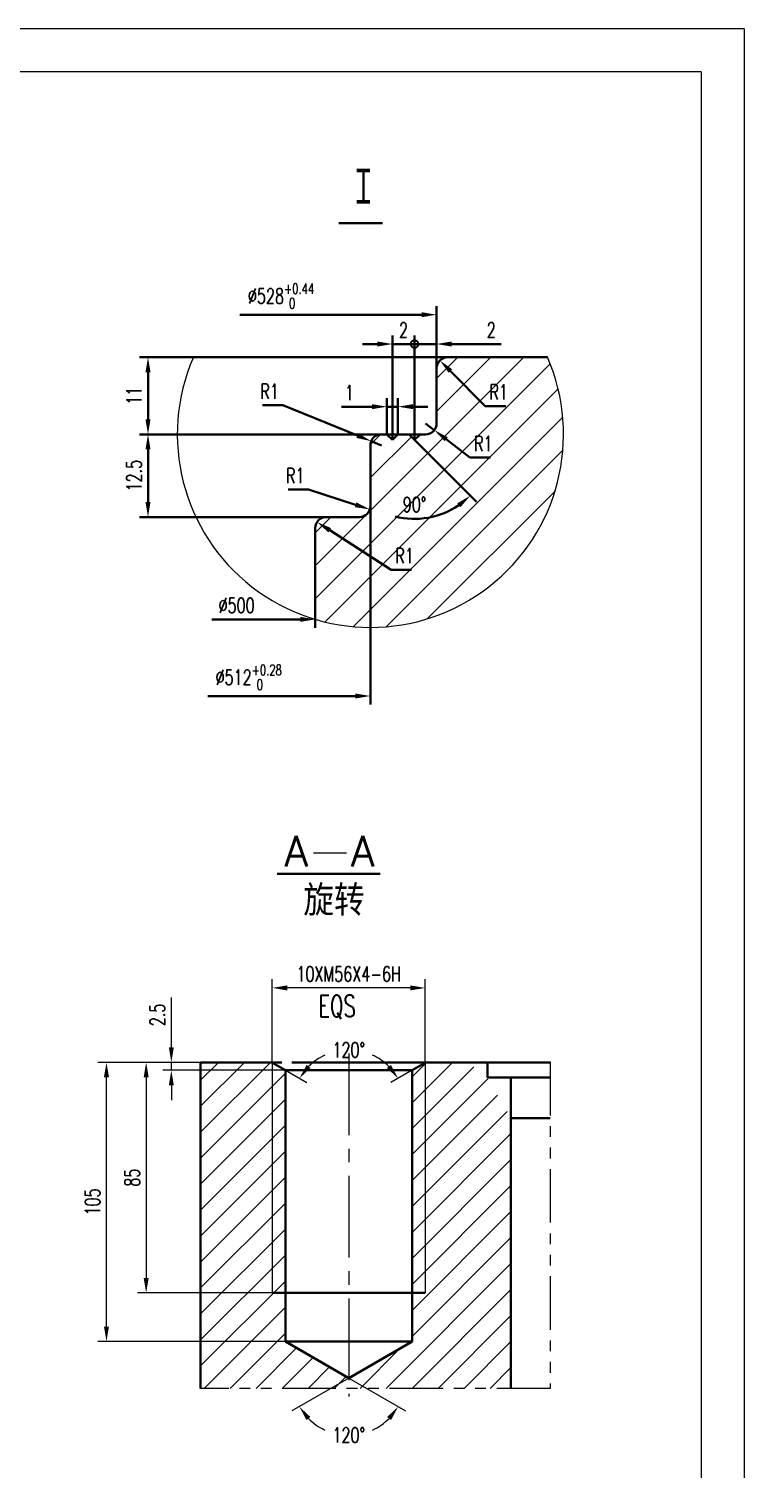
# Model space of a CAD drawing. Header units: millimetres. Extents: x -18 to 277, y -7 to 409.
# Drawn here: x 159.7 to 276.5, y 173.6 to 408.8 of the extents above; entities that cross this region are included whole.
import ezdxf

# ---------------------------------------------------------------- set-up
doc = ezdxf.new("R2010")
doc.units = ezdxf.units.MM
doc.header["$LTSCALE"] = 7.000002
doc.linetypes.add('CENTER2', pattern=[28.575, 19.05, -3.175, 3.175, -3.175])
doc.linetypes.add('PHANTOM', pattern=[2.5, 1.25, -0.25, 0.25, -0.25, 0.25, -0.25])
doc.layers.get('0').update_dxf_attribs({"lineweight": 40})
doc.layers.get('Defpoints').update_dxf_attribs({"lineweight": 40})
for name, color, linetype in [('2', 6, 'Continuous'), ('2细线层', 4, 'Continuous'), ('5', 2, 'PHANTOM'), ('5剖面线层', 2, 'Continuous'), ('6', 3, 'Continuous'), ('6文字层', 3, 'Continuous'), ('7标注层', 4, 'Continuous'), ('8符号标注层', 4, 'Continuous'), ('中心', 1, 'CENTER2'), ('图框层', 7, 'Continuous'), ('文本', 4, 'Continuous')]:
    doc.layers.add(name, color=color, linetype=linetype)
doc.styles.get("Standard").update_dxf_attribs({"font": 'txt.shx', "bigfont": 'hzfsdxt.shx'})
doc.styles.add('TH_GBDIM', font='romans.shx', dxfattribs={"width": 0.7, "bigfont": 'gbcbig.shx'})
doc.dimstyles.new('TH_GBDIM', dxfattribs={"dimscale": 0.7, "dimtxt": 3.5, "dimasz": 3.5, "dimexe": 2, "dimexo": 0, "dimgap": 1.5, "dimtad": 1, "dimlfac": 1, "dimdsep": 46, "dimtxsty": 'TH_GBDIM', "dimcen": 0, "dimclrd": 130, "dimclre": 130, "dimclrt": 3, "dimadec": 0, "dimazin": 2, "dimtfac": 0.714286, "dimtmove": 0, "dimatfit": 3, "dimfxl": 0, "dimtolj": 1, "dimtzin": 0, "dimlwd": -1, "dimlwe": -1, "dimarcsym": 0})

# ---------------------------------------------------------------- blocks, each defined once
blk = doc.blocks.new('*D105')
at = {"layer": '2细线层', "color": 130}
for p, q in [((182.98, 242.46), (182.98, 250.61)), ((187.76, 240.01), (181.58, 240.01)), ((182.98, 238.71), (182.98, 240.01)), ((202.05, 238.71), (181.58, 238.71)), ((182.98, 236.26), (182.98, 233.81))]:
    blk.add_line(p, q, dxfattribs=at)
for points in [[(182.57, 242.46), (183.39, 242.46), (182.98, 240.01)], [(182.57, 236.26), (183.39, 236.26), (182.98, 238.71)]]:
    blk.add_solid(points, dxfattribs=at)
at = {"layer": 'Defpoints', "color": 0}
for p in [(187.76, 240.01), (182.98, 238.71), (202.05, 238.71)]:
    blk.add_point(p, dxfattribs=at)
at = {"layer": '2细线层', "color": 3, "insert": (180.7, 247.76), "char_height": 2.45, "attachment_point": 5, "rotation": 90, "style": 'TH_GBDIM'}
blk.add_mtext('\\A1;2.5', dxfattribs=at)
blk = doc.blocks.new('*D104')
at = {"layer": '2细线层', "color": 130}
for p, q in [((187.76, 240.01), (177.47, 240.01)), ((178.87, 237.56), (178.87, 204.8)), ((199.46, 202.35), (177.47, 202.35))]:
    blk.add_line(p, q, dxfattribs=at)
for points in [[(178.46, 237.56), (179.28, 237.56), (178.87, 240.01)], [(178.46, 204.8), (179.28, 204.8), (178.87, 202.35)]]:
    blk.add_solid(points, dxfattribs=at)
at = {"layer": 'Defpoints', "color": 0}
for p in [(187.76, 240.01), (178.87, 202.35), (199.46, 202.35)]:
    blk.add_point(p, dxfattribs=at)
at = {"layer": '2细线层', "color": 3, "insert": (176.59, 221.18), "char_height": 2.45, "attachment_point": 5, "rotation": 90, "style": 'TH_GBDIM'}
blk.add_mtext('\\A1;85{}{}', dxfattribs=at)
blk = doc.blocks.new('*D103')
at = {"layer": '2细线层', "color": 130}
for p, q in [((199.46, 239.95), (199.46, 253.57)), ((221.97, 252.17), (201.91, 252.17)), ((224.42, 240.01), (224.42, 253.57))]:
    blk.add_line(p, q, dxfattribs=at)
for points in [[(201.91, 252.58), (201.91, 251.76), (199.46, 252.17)], [(221.97, 252.58), (221.97, 251.76), (224.42, 252.17)]]:
    blk.add_solid(points, dxfattribs=at)
at = {"layer": 'Defpoints', "color": 0}
for p in [(199.46, 252.17), (199.46, 239.95), (224.42, 240.01)]:
    blk.add_point(p, dxfattribs=at)
at = {"layer": '2细线层', "color": 3, "insert": (211.94, 254.45), "char_height": 2.45, "attachment_point": 5, "style": 'TH_GBDIM'}
blk.add_mtext('\\A1;10XM56X4-6H{}{}', dxfattribs=at)
blk = doc.blocks.new('*D102')
at = {"layer": '7标注层', "color": 130}
for p, q in [((201.62, 238.71), (205.1, 236.7)), ((222.27, 238.71), (218.79, 236.7))]:
    blk.add_line(p, q, dxfattribs=at)
for start, end in [(114.6598, 134.8663), (45.1337, 65.3402)]:
    blk.add_arc((211.94, 232.75), 9.3, start, end, dxfattribs=at)
for points in [[(205.71, 239.09), (205.06, 239.59), (203.89, 237.4)], [(218.83, 239.59), (218.18, 239.09), (220, 237.4)]]:
    blk.add_solid(points, dxfattribs=at)
at = {"layer": 'Defpoints', "color": 0}
for p in [(199.36, 240.01), (215.13, 241.49), (224.53, 240.01), (201.62, 238.71), (222.27, 238.71)]:
    blk.add_point(p, dxfattribs=at)
at = {"layer": '7标注层', "color": 3, "insert": (211.94, 242.05), "char_height": 2.45, "attachment_point": 5, "style": 'TH_GBDIM'}
blk.add_mtext('\\A1;120°', dxfattribs=at)
blk = doc.blocks.new('*D101')
at = {"layer": '7标注层', "color": 130}
for q in [(202.66, 183.09), (221.23, 183.09)]:
    blk.add_line((211.94, 188.45), q, dxfattribs=at)
for start, end in [(225.0943, 245.4226), (294.5774, 314.9057)]:
    blk.add_arc((211.94, 188.45), 9.33, start, end, dxfattribs=at)
for points in [[(205.04, 181.6), (205.68, 182.1), (203.87, 183.79)], [(218.21, 182.1), (218.85, 181.6), (220.02, 183.79)]]:
    blk.add_solid(points, dxfattribs=at)
at = {"layer": 'Defpoints', "color": 0}
for p in [(201.62, 194.41), (222.27, 194.41), (211.94, 188.45), (211.94, 188.45), (208.76, 179.69)]:
    blk.add_point(p, dxfattribs=at)
at = {"layer": '7标注层', "color": 3, "insert": (211.94, 179.13), "char_height": 2.45, "attachment_point": 5, "style": 'TH_GBDIM'}
blk.add_mtext('\\A1;120°', dxfattribs=at)
blk = doc.blocks.new('*D100')
at = {"layer": '2细线层', "color": 130}
for p, q in [((187.76, 240.01), (170.99, 240.01)), ((172.39, 196.86), (172.39, 237.56)), ((201.62, 194.41), (170.99, 194.41))]:
    blk.add_line(p, q, dxfattribs=at)
for points in [[(171.98, 237.56), (172.8, 237.56), (172.39, 240.01)], [(171.98, 196.86), (172.8, 196.86), (172.39, 194.41)]]:
    blk.add_solid(points, dxfattribs=at)
at = {"layer": 'Defpoints', "color": 0}
for p in [(172.39, 240.01), (187.76, 240.01), (201.62, 194.41)]:
    blk.add_point(p, dxfattribs=at)
at = {"layer": '2细线层', "color": 3, "insert": (170.11, 217.21), "char_height": 2.45, "attachment_point": 5, "rotation": 90, "style": 'TH_GBDIM'}
blk.add_mtext('\\A1;105{}{}', dxfattribs=at)
blk = doc.blocks.new('*D132')
at = {"color": 130}
for p, q in [((189.93, 355.17), (177.77, 355.17)), ((179.17, 345.02), (179.17, 352.72)), ((191.03, 342.57), (177.77, 342.57))]:
    blk.add_line(p, q, dxfattribs=at)
for points in [[(178.76, 352.72), (179.58, 352.72), (179.17, 355.17)], [(178.76, 345.02), (179.58, 345.02), (179.17, 342.57)]]:
    blk.add_solid(points, dxfattribs=at)
at = {"layer": 'Defpoints', "color": 0}
for p in [(179.17, 355.17), (189.93, 355.17), (191.03, 342.57)]:
    blk.add_point(p, dxfattribs=at)
at = {"color": 3, "insert": (176.89, 348.87), "char_height": 2.45, "attachment_point": 5, "rotation": 90, "style": 'TH_GBDIM'}
blk.add_mtext('\\A1;11', dxfattribs=at)
blk = doc.blocks.new('*D135')
at = {"color": 130}
for p, q in [((191.03, 342.57), (177.77, 342.57)), ((179.17, 331.52), (179.17, 340.12)), ((191.03, 329.07), (177.77, 329.07))]:
    blk.add_line(p, q, dxfattribs=at)
for points in [[(178.76, 340.12), (179.58, 340.12), (179.17, 342.57)], [(178.76, 331.52), (179.58, 331.52), (179.17, 329.07)]]:
    blk.add_solid(points, dxfattribs=at)
at = {"layer": 'Defpoints', "color": 0}
for p in [(179.17, 342.57), (191.03, 342.57), (191.03, 329.07)]:
    blk.add_point(p, dxfattribs=at)
at = {"color": 3, "insert": (176.89, 335.82), "char_height": 2.45, "attachment_point": 5, "rotation": 90, "style": 'TH_GBDIM'}
blk.add_mtext('\\A1;12.5', dxfattribs=at)
blk = doc.blocks.new('*D136')
at = {"color": 130}
for p, q in [((202.05, 333.57), (205.39, 333.57)), ((205.39, 333.57), (213.06, 331.07))]:
    blk.add_line(p, q, dxfattribs=at)
blk.add_solid([(213.19, 331.46), (212.94, 330.68), (215.39, 330.31)], dxfattribs=at)
at = {"layer": 'Defpoints', "color": 0}
for p in [(213.68, 330.87), (215.39, 330.31)]:
    blk.add_point(p, dxfattribs=at)
at = {"color": 3, "insert": (203.2, 335.84), "char_height": 2.45, "attachment_point": 5, "style": 'TH_GBDIM'}
blk.add_mtext('\\A1;R1{}{}', dxfattribs=at)
blk = doc.blocks.new('*D137')
at = {"color": 130}
for p, q in [((197.87, 347.31), (201.2, 347.31)), ((201.2, 347.31), (213.35, 342.37)), ((217.28, 340.77), (215.61, 341.45))]:
    blk.add_line(p, q, dxfattribs=at)
blk.add_solid([(213.5, 342.75), (213.19, 341.99), (215.61, 341.45)], dxfattribs=at)
at = {"layer": 'Defpoints', "color": 0}
for p in [(215.61, 341.45), (217.28, 340.77)]:
    blk.add_point(p, dxfattribs=at)
at = {"color": 3, "insert": (199.01, 349.59), "char_height": 2.45, "attachment_point": 5, "style": 'TH_GBDIM'}
blk.add_mtext('\\A1;R1{}{}', dxfattribs=at)
blk = doc.blocks.new('*D138')
at = {"color": 130}
for p, q in [((218.18, 342.57), (218.18, 348.49)), ((219.98, 342.57), (219.98, 348.49)), ((215.73, 347.09), (210.77, 347.09)), ((219.98, 347.09), (218.18, 347.09)), ((222.43, 347.09), (224.88, 347.09))]:
    blk.add_line(p, q, dxfattribs=at)
for points in [[(215.73, 347.5), (215.73, 346.68), (218.18, 347.09)], [(222.43, 347.5), (222.43, 346.68), (219.98, 347.09)]]:
    blk.add_solid(points, dxfattribs=at)
at = {"layer": 'Defpoints', "color": 0}
for p in [(218.18, 347.09), (218.18, 342.57), (219.98, 342.57)]:
    blk.add_point(p, dxfattribs=at)
at = {"color": 3, "insert": (212.03, 349.36), "char_height": 2.45, "attachment_point": 5, "style": 'TH_GBDIM'}
blk.add_mtext('\\A1;1{}{}', dxfattribs=at)
blk = doc.blocks.new('_DotSmall')
at = {"color": 0, "linetype": 'ByBlock', "const_width": 0.5}
blk.add_lwpolyline([(-0.0625, 0, 1), (0.0625, 0, 1)], format="xyb", close=True, dxfattribs=at)
blk = doc.blocks.new('*D139')
at = {"color": 130}
for p, q in [((219.08, 341.67), (219.08, 358.72)), ((222.68, 341.67), (222.68, 358.72)), ((216.63, 357.32), (214.18, 357.32)), ((222.68, 357.32), (219.08, 357.32)), ((222.68, 357.32), (225.13, 357.32))]:
    blk.add_line(p, q, dxfattribs=at)
blk.add_solid([(216.63, 357.73), (216.63, 356.91), (219.08, 357.32)], dxfattribs=at)
at = {"layer": 'Defpoints', "color": 0}
for p in [(219.08, 357.32), (219.08, 341.67), (222.68, 341.67)]:
    blk.add_point(p, dxfattribs=at)
at = {"color": 130, "xscale": 2.45000073500022, "yscale": 2.45000073500022, "zscale": 2.45000073500022, "rotation": 180}
blk.add_blockref('_DotSmall', (222.68, 357.32), dxfattribs=at)
at = {"color": 3, "insert": (220.88, 359.6), "char_height": 2.45, "attachment_point": 5, "style": 'TH_GBDIM'}
blk.add_mtext('\\A1;2{}{}', dxfattribs=at)
blk = doc.blocks.new('*D140')
at = {"color": 130}
for p, q in [((222.68, 341.67), (222.68, 358.72)), ((226.28, 344.37), (226.28, 358.72)), ((222.68, 357.32), (220.23, 357.32)), ((222.68, 357.32), (226.28, 357.32)), ((228.73, 357.32), (236.82, 357.32))]:
    blk.add_line(p, q, dxfattribs=at)
blk.add_solid([(228.73, 357.73), (228.73, 356.91), (226.28, 357.32)], dxfattribs=at)
at = {"layer": 'Defpoints', "color": 0}
for p in [(226.28, 357.32), (226.28, 344.37), (222.68, 341.67)]:
    blk.add_point(p, dxfattribs=at)
at = {"color": 3, "insert": (235.2, 359.6), "char_height": 2.45, "attachment_point": 5, "style": 'TH_GBDIM'}
blk.add_mtext('\\A1;2{}{}', dxfattribs=at)
blk = doc.blocks.new('_None')
blk = doc.blocks.new('*D141')
at = {"color": 130}
blk.add_line((222.68, 341.67), (232.79, 331.56), dxfattribs=at)
blk.add_arc((222.68, 341.67), 12.9, 255.8145, 304.0996, dxfattribs=at)
blk.add_solid([(229.65, 331.3), (230.17, 330.67), (231.8, 332.55)], dxfattribs=at)
at = {"layer": 'Defpoints', "color": 0}
for p in [(221.78, 342.57), (222.68, 341.67), (222.68, 341.67), (223.58, 342.57), (219.34, 329.21)]:
    blk.add_point(p, dxfattribs=at)
at = {"color": 3, "insert": (222.68, 331.11), "char_height": 2.45, "attachment_point": 5, "style": 'TH_GBDIM'}
blk.add_mtext('\\A1;90°{}{}', dxfattribs=at)
blk = doc.blocks.new('*D142')
at = {"color": 130}
for p, q in [((224.48, 344.37), (225.91, 343.27)), ((231.73, 338.78), (227.85, 341.77)), ((235.06, 338.78), (231.73, 338.78))]:
    blk.add_line(p, q, dxfattribs=at)
blk.add_solid([(228.1, 342.1), (227.6, 341.45), (225.91, 343.27)], dxfattribs=at)
at = {"layer": 'Defpoints', "color": 0}
for p in [(224.48, 344.37), (225.91, 343.27)]:
    blk.add_point(p, dxfattribs=at)
at = {"color": 3, "insert": (233.92, 341.06), "char_height": 2.45, "attachment_point": 5, "style": 'TH_GBDIM'}
blk.add_mtext('\\A1;R1{}{}', dxfattribs=at)
blk = doc.blocks.new('*D143')
at = {"color": 130}
for p, q in [((234.24, 347.19), (228.54, 352.91)), ((237.58, 347.19), (234.24, 347.19))]:
    blk.add_line(p, q, dxfattribs=at)
blk.add_solid([(228.83, 353.2), (228.25, 352.62), (226.81, 354.64)], dxfattribs=at)
at = {"layer": 'Defpoints', "color": 0}
for p in [(226.81, 354.64), (228.08, 353.37)]:
    blk.add_point(p, dxfattribs=at)
at = {"color": 3, "insert": (236.43, 349.47), "char_height": 2.45, "attachment_point": 5, "style": 'TH_GBDIM'}
blk.add_mtext('\\A1;R1{}{}', dxfattribs=at)
blk = doc.blocks.new('*D133')
at = {"color": 130}
for p, q in [((226.28, 353.37), (226.28, 363.51)), ((223.83, 362.11), (194.18, 362.11))]:
    blk.add_line(p, q, dxfattribs=at)
blk.add_solid([(223.83, 362.52), (223.83, 361.7), (226.28, 362.11)], dxfattribs=at)
at = {"layer": 'Defpoints', "color": 0}
for p in [(171.36, 362.11), (171.36, 357.01), (226.28, 353.37)]:
    blk.add_point(p, dxfattribs=at)
at = {"color": 3, "insert": (200.9, 365.16), "char_height": 2.45, "attachment_point": 5, "style": 'TH_GBDIM'}
blk.add_mtext('\\A1;\\A1;%%c528{\\H0.7x;\\S+0.44^  0;}', dxfattribs=at)
blk = doc.blocks.new('*D144')
at = {"color": 130}
for p, q in [((218.86, 320.47), (208.83, 326.92)), ((222.2, 320.47), (218.86, 320.47))]:
    blk.add_line(p, q, dxfattribs=at)
blk.add_solid([(209.05, 327.26), (208.61, 326.57), (206.77, 328.24)], dxfattribs=at)
at = {"layer": 'Defpoints', "color": 0}
for p in [(206.77, 328.24), (208.28, 327.27)]:
    blk.add_point(p, dxfattribs=at)
at = {"color": 3, "insert": (221.05, 322.75), "char_height": 2.45, "attachment_point": 5, "style": 'TH_GBDIM'}
blk.add_mtext('\\A1;R1{}{}', dxfattribs=at)
blk = doc.blocks.new('*D134')
at = {"color": 130}
for p, q in [((215.48, 330.87), (215.48, 298.44)), ((213.03, 299.84), (188.92, 299.84))]:
    blk.add_line(p, q, dxfattribs=at)
blk.add_solid([(213.03, 300.25), (213.03, 299.43), (215.48, 299.84)], dxfattribs=at)
at = {"layer": 'Defpoints', "color": 0}
for p in [(215.48, 330.87), (177.06, 329.07), (177.06, 299.84)]:
    blk.add_point(p, dxfattribs=at)
at = {"color": 3, "insert": (195.62, 302.89), "char_height": 2.45, "attachment_point": 5, "style": 'TH_GBDIM'}
blk.add_mtext('\\A1;\\A1;%%c512{\\H0.7x;\\S+0.28^  0;}', dxfattribs=at)
blk = doc.blocks.new('*D145')
at = {"color": 130}
for p, q in [((206.48, 319.81), (206.48, 310.96)), ((204.03, 312.36), (189.61, 312.36))]:
    blk.add_line(p, q, dxfattribs=at)
blk.add_solid([(204.03, 312.76), (204.03, 311.95), (206.48, 312.36)], dxfattribs=at)
at = {"layer": 'Defpoints', "color": 0}
for p in [(180.8, 320.71), (206.48, 319.81), (180.8, 312.36)]:
    blk.add_point(p, dxfattribs=at)
at = {"color": 3, "insert": (193.64, 314.63), "char_height": 2.45, "attachment_point": 5, "style": 'TH_GBDIM'}
blk.add_mtext('\\A1;%%c500', dxfattribs=at)

msp = doc.modelspace()

# ---------------------------------------------------------------- hatches: boundary and pattern name
at = {"layer": '5剖面线层'}
h = msp.add_hatch(dxfattribs=at)
h.set_pattern_fill('ANSI31', color=256, scale=1.2, style=0)
h.set_pattern_definition([(45, (-181.6716, 218.5374), (-2.694077, 2.694077), [])])
h.paths.add_polyline_path([(244.3784, 355.1682), (228.0819, 355.1682, 0.41421356), (226.2819, 353.3682), (226.2819, 344.3682, -0.41421356), (224.4819, 342.5682), (223.5819, 342.5682), (222.6819, 341.6682), (221.7819, 342.5682), (219.9819, 342.5682), (219.0819, 341.6682), (218.1819, 342.5682), (217.2819, 342.5682, 0.41421356), (215.4819, 340.7682), (215.4819, 330.8682, -0.41421356), (213.6819, 329.0682), (208.2819, 329.0682, 0.41421356), (206.4819, 327.2682), (206.4819, 312.3562, 0.63797589)])
h.paths.add_polyline_path([(219.2985, 324.5859), (222.8102, 324.5859), (222.8102, 320.9109), (219.2985, 320.9109)], flags=24)
h.paths.add_polyline_path([(234.6779, 351.3073), (238.1896, 351.3073), (238.1896, 347.6323), (234.6779, 347.6323)], flags=24)
h.paths.add_polyline_path([(232.1649, 342.8929), (235.6766, 342.8929), (235.6766, 339.2179), (232.1649, 339.2179)], flags=24)
h.paths.add_polyline_path([(219.9343, 333.0184), (225.4294, 333.0184), (225.4294, 329.2083), (219.9343, 329.2083)], flags=24)
at = {"layer": '5剖面线层', "ltscale": 20}
h = msp.add_hatch(dxfattribs=at)
h.set_pattern_fill('_USER', color=256, scale=3, angle=135, style=0, pattern_type=0)
h.set_pattern_definition([(45, (587.6336, 119.3736), (2.12132, -2.12132), [])])
h.paths.add_polyline_path([(238.4274, 186.7714), (211.945, 186.7714), (211.945, 188.4527), (222.2694, 194.4135), (222.2694, 202.3454), (224.425, 202.3454), (224.425, 239.9527), (224.5304, 240.0135), (231.3932, 240.0135, -0.26794919), (232.2246, 239.5335), (233.1053, 238.008, 0.26810281), (233.9373, 237.528), (234.1019, 237.528, -0.24896425), (234.865, 237.0504), (238.2988, 231.103, -0.1316525), (238.4274, 230.623)])
h.paths.add_polyline_path([(222.2694, 238.7086), (224.425, 239.9527), (224.425, 202.3454), (222.2694, 202.3454)], flags=17)
h.paths.add_polyline_path([(199.465, 239.9527), (201.6205, 238.7086), (201.6205, 202.3454), (199.465, 202.3454)], flags=16)
h.paths.add_polyline_path([(199.465, 202.3454), (201.6205, 202.3454), (201.6205, 194.4135), (211.945, 188.4527), (211.945, 186.7714), (187.7617, 186.7714), (187.7617, 240.0135), (199.3595, 240.0135), (199.465, 239.9527)])
h.paths.add_polyline_path([(186.9526, 245.9385), (186.9526, 248.5485), (182.9026, 248.5485), (182.9026, 245.9385)], flags=9)

# ---------------------------------------------------------------- linework, layer by layer
for p, q in [((210.3433, 377.0357), (217.4708, 377.0357)), ((186.5854, 355.1682), (228.0819, 355.1682)), ((226.2819, 353.3682), (226.2819, 344.3682)), ((244.3784, 355.1682), (228.0819, 355.1682)), ((183.9578, 342.5682), (217.2819, 342.5682)), ((224.4819, 342.5682), (217.2819, 342.5682)), ((219.0819, 341.6682), (218.1819, 342.5682)), ((219.9819, 342.5682), (219.0819, 341.6682)), ((222.6819, 341.6682), (221.7819, 342.5682)), ((223.5819, 342.5682), (222.6819, 341.6682)), ((215.4819, 330.8682), (215.4819, 340.7682)), ((213.6819, 329.0682), (186.9947, 329.0682)), ((206.4819, 327.2682), (206.4819, 312.3562)), ((217.0979, 270.8148), (200.2593, 270.8148)), ((201.0145, 240.0135), (187.7617, 240.0135)), ((187.7617, 240.0135), (187.7617, 186.7364)), ((199.3595, 240.0135), (201.6205, 238.7086)), ((244.8477, 240.0135), (202.6685, 240.0135)), ((224.5304, 240.0135), (222.2694, 238.7086)), ((234.5893, 237.528), (234.5893, 240.0136)), ((201.6205, 238.7086), (215.3252, 238.7086)), ((201.6205, 238.7086), (201.6205, 194.4135)), ((222.2694, 238.7086), (208.5648, 238.7086)), ((222.2694, 238.7086), (222.2694, 194.4135)), ((234.5893, 237.528), (244.8477, 237.5291)), ((238.4274, 237.5284), (238.4274, 186.7714)), ((238.4274, 230.8802), (244.8477, 230.8802)), ((199.465, 202.3454), (213.4123, 202.3454)), ((224.425, 202.3454), (210.4777, 202.3454)), ((201.6205, 194.4135), (214.0023, 194.4135)), ((201.6205, 194.4135), (211.945, 188.4527)), ((222.2694, 194.4135), (209.8876, 194.4135)), ((222.2694, 194.4135), (211.945, 188.4527))]:
    msp.add_line(p, q)
for centre, start, end in [((228.0819, 353.3682), 90, 180), ((224.4819, 344.3682), 270, 0), ((217.2819, 340.7682), 90, 180), ((213.6819, 330.8682), 270, 0), ((208.2819, 327.2682), 90, 180)]:
    msp.add_arc(centre, 1.8, start, end)
at = {"layer": '2'}
for p, q in [((199.465, 240.0135), (199.465, 202.3454)), ((224.425, 240.0135), (224.425, 202.3454))]:
    msp.add_line(p, q, dxfattribs=at)
at = {"layer": '2细线层'}
for q in [(-17.5, 408.8001), (276.5001, -7)]:
    msp.add_line((276.5001, 408.8001), q, dxfattribs=at)
at = {"layer": '5'}
for p, q in [((244.8477, 240.0812), (244.8477, 186.7714)), ((244.8477, 186.7714), (187.7617, 186.7714))]:
    msp.add_line(p, q, dxfattribs=at)
at = {"layer": '6'}
msp.add_line((211.5822, 274.1574), (206.174, 274.1574), dxfattribs=at)
at = {"layer": '8符号标注层'}
msp.add_arc((215.4819, 342.5682), 31.5241, 156.440925, 23.559075, dxfattribs=at)
at = {"layer": '中心', "ltscale": 0.1}
msp.add_line((211.945, 241.4666), (211.945, 185.4369), dxfattribs=at)
at = {"layer": '图框层'}
for q in [(0, 401.8001), (269.5001, 0)]:
    msp.add_line((269.5001, 401.8001), q, dxfattribs=at)

# ---------------------------------------------------------------- texts
at = {"layer": '6', "char_height": 5, "attachment_point": 5}
for insert in [(203.3667, 274.509), (214.2293, 274.509)]:
    msp.add_mtext('A', dxfattribs=dict(at, insert=insert))
at = {"layer": '6文字层', "width": 0.667}
msp.add_text('EQS', height=3.51, dxfattribs=at).set_placement((206.9648, 247.4581))
at = {"layer": '文本', "width": 0.667}
msp.add_text('Ｉ', height=6.5, dxfattribs=at).set_placement((212.1716, 379.616))
at = {"layer": '文本', "insert": (209.5388, 266.442), "char_height": 5, "attachment_point": 5}
msp.add_mtext('旋转', dxfattribs=at)

# ---------------------------------------------------------------- dimensions: what is measured, and where the dimension line sits
for base, p1, p2, text, override, picture, middle in [((171.358, 362.11), (226.2819, 353.3682), (171.358, 357.0088), '\\A1;%%c528{\\H0.7x;\\S+0.44^  0;}', {"dimse2": 1, "dimsd2": 1}, '*D133', (200.9028, 362.11)), ((226.2819, 357.3204), (222.6819, 341.6682), (226.2819, 344.3682), '2{}{}', {"dimgap": 1.5, "dimtad": 1, "dimjust": 0, "dimdec": 1, "dimlfac": 1, "dimblk1": 'None', "dimsah": 1, "dimse1": 0, "dimse2": 0, "dimsd1": 0, "dimsd2": 0}, '*D140', (235.2019, 357.3204)), ((177.0614, 299.841), (215.4819, 330.8682), (177.0614, 329.0682), '\\A1;%%c512{\\H0.7x;\\S+0.28^  0;}', {"dimgap": 1.5, "dimtad": 1, "dimjust": 0, "dimdec": 1, "dimlfac": 1, "dimse1": 0, "dimse2": 1, "dimsd1": 0, "dimsd2": 1}, '*D134', (195.6211, 299.841))]:
    dim = msp.add_linear_dim(base=base, p1=p1, p2=p2, text=text, dimstyle='TH_GBDIM', override=override)
    dim.commit()
    dim.dimension.update_dxf_attribs({"geometry": picture, "text_midpoint": middle, "dimtype": 160})
for base, p1, p2, text, override, picture, middle in [((219.0819, 357.3204), (222.6819, 341.6682), (219.0819, 341.6682), '2{}{}', {"dimgap": 1.5, "dimtad": 1, "dimjust": 0, "dimdec": 1, "dimlfac": 1, "dimblk1": 'DotSmall', "dimsah": 1, "dimse1": 0, "dimse2": 0, "dimsd1": 0, "dimsd2": 0}, '*D139', (220.8819, 359.5954)), ((218.1819, 347.0885), (219.9819, 342.5682), (218.1819, 342.5682), '1{}{}', {"dimgap": 1.5, "dimtad": 1, "dimjust": 0, "dimdec": 1, "dimlfac": 1, "dimse1": 0, "dimse2": 0, "dimsd1": 0, "dimsd2": 0}, '*D138', (212.0277, 349.3635)), ((180.7962, 312.3562), (206.4819, 319.8122), (180.7962, 320.7122), '%%c500', {"dimgap": 1.5, "dimtad": 1, "dimjust": 0, "dimdec": 1, "dimlfac": 1, "dimse1": 0, "dimse2": 1, "dimsd1": 0, "dimsd2": 1}, '*D145', (193.639, 314.6312))]:
    dim = msp.add_linear_dim(base=base, p1=p1, p2=p2, text=text, dimstyle='TH_GBDIM', override=override)
    dim.commit()
    dim.dimension.update_dxf_attribs({"geometry": picture, "text_midpoint": middle})
dim = msp.add_linear_dim(base=(179.1685, 355.1682), p1=(191.0295, 342.5682), p2=(189.9272, 355.1682), angle=90, text='11', dimstyle='TH_GBDIM', override={"dimgap": 1.5, "dimtad": 1, "dimjust": 0, "dimdec": 1, "dimlfac": 1, "dimse1": 0, "dimse2": 0, "dimsd1": 0, "dimsd2": 0})
dim.commit()
dim.dimension.update_dxf_attribs({"geometry": '*D132', "text_midpoint": (179.1685, 348.8682), "dimtype": 160})
for center, mpoint, picture, middle in [((228.0819, 353.3682), (226.8106, 354.6425), '*D143', (234.2404, 347.1948)), ((217.2819, 340.7682), (215.6147, 341.4468), '*D137', (201.2026, 347.3125)), ((213.6819, 330.8682), (215.3935, 330.3111), '*D136', (205.39, 333.5669)), ((208.2819, 327.2682), (206.7673, 328.241), '*D144', (218.861, 320.4734))]:
    dim = msp.add_radius_dim(center=center, mpoint=mpoint, text='R1{}{}', dimstyle='TH_GBDIM', override={"dimgap": 1.5, "dimtad": 1, "dimjust": 0, "dimtih": 0, "dimtoh": 1, "dimdec": 1, "dimlfac": 1, "dimse1": 0, "dimse2": 0, "dimsd1": 0, "dimsd2": 0, "dimtix": 0, "dimtofl": 1, "dimtmove": 1, "dimatfit": 3})
    dim.commit()
    dim.dimension.update_dxf_attribs({"geometry": picture, "text_midpoint": middle, "dimtype": 164})
dim = msp.add_radius_dim(center=(224.4819, 344.3682), mpoint=(225.9072, 343.269), text='R1{}{}', dimstyle='TH_GBDIM', override={"dimgap": 1.5, "dimtad": 1, "dimjust": 0, "dimtih": 0, "dimtoh": 1, "dimdec": 1, "dimlfac": 1, "dimse1": 0, "dimse2": 0, "dimsd1": 0, "dimsd2": 0, "dimtix": 0, "dimtofl": 1, "dimtmove": 1, "dimatfit": 3})
dim.commit()
dim.dimension.update_dxf_attribs({"geometry": '*D142', "text_midpoint": (233.9208, 341.0554)})
dim = msp.add_linear_dim(base=(179.1685, 342.5682), p1=(191.0295, 329.0682), p2=(191.0295, 342.5682), angle=90, text='12.5', dimstyle='TH_GBDIM', override={"dimgap": 1.5, "dimtad": 1, "dimjust": 0, "dimdec": 1, "dimlfac": 1, "dimse1": 0, "dimse2": 0, "dimsd1": 0, "dimsd2": 0})
dim.commit()
dim.dimension.update_dxf_attribs({"geometry": '*D135', "text_midpoint": (176.8935, 335.8182)})
dim = msp.add_angular_dim_2l(base=(219.3438, 329.2103), line1=((223.5819, 342.5682), (222.6819, 341.6682)), line2=((222.6819, 341.6682), (221.7819, 342.5682)), text='<>{}{}', dimstyle='TH_GBDIM', override={"dimgap": 1.5, "dimtad": 1, "dimjust": 0, "dimse1": 0, "dimse2": 1, "dimsd1": 1, "dimsd2": 0, "dimadec": 0, "dimtmove": 1})
dim.commit()
dim.dimension.update_dxf_attribs({"geometry": '*D141', "text_midpoint": (222.6819, 331.1134)})
at = {"layer": '2细线层'}
for base, p1, p2, angle, text, picture, middle in [((199.465, 252.1714), (224.425, 240.0135), (199.465, 239.9527), 180, '10XM56X4-6H{}{}', '*D103', (211.945, 254.4464)), ((172.3872, 240.0135), (201.6205, 194.4135), (187.7617, 240.0135), 90, '105{}{}', '*D100', (170.1122, 217.2135)), ((178.8686, 202.3454), (187.7617, 240.0135), (199.465, 202.3454), 90, '85{}{}', '*D104', (176.5936, 221.1795))]:
    dim = msp.add_linear_dim(base=base, p1=p1, p2=p2, angle=angle, text=text, dimstyle='TH_GBDIM', override={"dimgap": 1.5, "dimtad": 1, "dimjust": 0, "dimdec": 2, "dimlfac": 10, "dimse1": 0, "dimse2": 0, "dimsd1": 0, "dimsd2": 0}, dxfattribs=at)
    dim.commit()
    dim.dimension.update_dxf_attribs({"geometry": picture, "text_midpoint": middle})
dim = msp.add_linear_dim(base=(182.9776, 238.7086), p1=(187.7617, 240.0135), p2=(202.0476, 238.7086), angle=90, text='2.5', dimstyle='TH_GBDIM', override={"dimlfac": 10}, dxfattribs=at)
dim.commit()
dim.dimension.update_dxf_attribs({"geometry": '*D105', "text_midpoint": (182.9776, 247.7602), "dimtype": 160})
at = {"layer": '7标注层'}
dim = msp.add_angular_dim_2l(base=(215.1254, 241.4865), line1=((199.3595, 240.0135), (201.6205, 238.7086)), line2=((224.5304, 240.0135), (222.2694, 238.7086)), dimstyle='TH_GBDIM', override={"dimtad": 0, "dimtih": 1, "dimtoh": 1}, dxfattribs=at)
dim.commit()
dim.dimension.update_dxf_attribs({"geometry": '*D102', "text_midpoint": (211.945, 242.0473), "dimtype": 162})
dim = msp.add_angular_dim_2l(base=(208.755, 179.6884), line1=((201.6205, 194.4135), (211.945, 188.4527)), line2=((222.2694, 194.4135), (211.945, 188.4527)), dimstyle='TH_GBDIM', override={"dimtad": 0, "dimtih": 1, "dimtoh": 1}, dxfattribs=at)
dim.commit()
dim.dimension.update_dxf_attribs({"geometry": '*D101', "text_midpoint": (211.945, 179.1259)})

doc.saveas('drawing.dxf')
